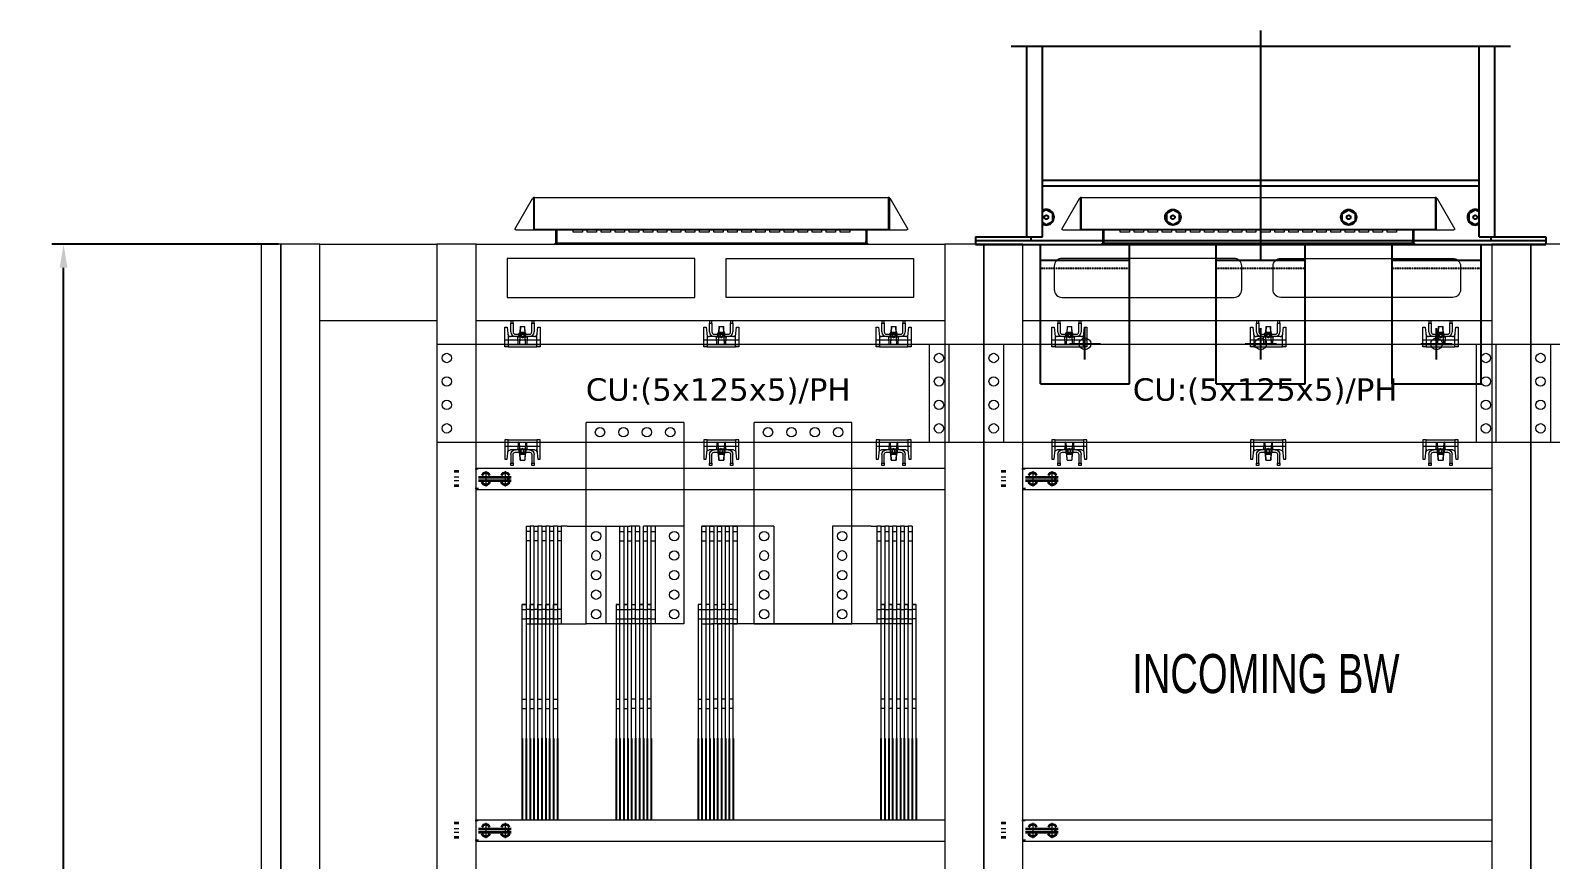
# Model space of a CAD drawing. Header units: millimetres. Extents: x -116965 to 323937, y 291661 to 566926.
# Drawn here: x -48158 to -46213, y 347565 to 348625 of the extents above; entities that cross this region are included whole.
import ezdxf

# ---------------------------------------------------------------- set-up
doc = ezdxf.new("R2010")
doc.units = ezdxf.units.MM
doc.header["$PDMODE"] = 35
doc.linetypes.add('CHAIN', pattern=[0.3543, 0.2362, -0.0295, 0.0591, -0.0295])
doc.linetypes.add('HIDDEN', pattern=[0.375, 0.25, -0.125])
doc.layers.get('0').update_dxf_attribs({"lineweight": 18})
for name, color, linetype in [('BUSDUCT', 6, 'Continuous'), ('C00-00-00', 7, 'Continuous'), ('DETAIL', 7, 'Continuous'), ('DIM', 3, 'Continuous')]:
    doc.layers.add(name, color=color, linetype=linetype)
for name, color, linetype, lineweight in [('Centerline(Schneider)', 7, 'Continuous', 18), ('check bv', 5, 'Continuous', 9), ('hw_Auxiliary', 2, 'Continuous', 13), ('Visible (ISO)', 7, 'Continuous', 50), ('Visible Edges(Schneider)', 7, 'Continuous', 35)]:
    doc.layers.add(name, color=color, linetype=linetype, lineweight=lineweight)
doc.styles.add('hwTech', font='Cambria.ttf')
doc.styles.get("Standard").update_dxf_attribs({"font": 'arial.ttf'})
doc.dimstyles.new('hwTech-1.0', dxfattribs={"dimscale": 12, "dimtxt": 2.5, "dimasz": 2.5, "dimexe": 1.25, "dimexo": 0.625, "dimtad": 1, "dimtxsty": 'hwTech', "dimcen": 2.5, "dimclrd": 3, "dimclre": 3, "dimclrt": 3, "dimadec": 0, "dimazin": 0, "dimtfac": 1, "dimtmove": 0, "dimatfit": 3, "dimfxl": 1, "dimarcsym": 0})

# ---------------------------------------------------------------- blocks, each defined once
blk = doc.blocks.new('*U1436')
for points in [[(0, 2200), (0, 0), (50, 0), (50, 2200)], [(50, 2102), (50, 2200), (200, 2200), (200, 2102)], [(200, 2200), (200, 0), (250, 0), (250, 2200)], [(250, 2102), (250, 2200), (850, 2200), (850, 2102)], [(850, 2200), (850, 0), (900, 0), (900, 2200)], [(50, 98), (50, 0), (200, 0), (200, 98)], [(250, 98), (250, 0), (850, 0), (850, 98)]]:
    blk.add_lwpolyline(points, close=True)
at = {"layer": 'hw_Auxiliary'}
for points in [[(290, 2132), (530, 2132), (530, 2182), (290, 2182)], [(810, 2132), (570, 2132), (570, 2182), (810, 2182)], [(290, 68), (530, 68), (530, 18), (290, 18)], [(810, 68), (570, 68), (570, 18), (810, 18)]]:
    blk.add_lwpolyline(points, close=True, dxfattribs=at)
blk = doc.blocks.new('*U149')
for points in [[(0, 2200), (0, 0), (50, 0), (50, 2200)], [(50, 2102), (50, 2200), (650, 2200), (650, 2102)], [(650, 2200), (650, 0), (700, 0), (700, 2200)], [(50, 98), (50, 0), (650, 0), (650, 98)]]:
    blk.add_lwpolyline(points, close=True)
at = {"layer": 'hw_Auxiliary'}
for points in [[(100, 2132), (320, 2132, 0.414214), (330, 2142), (330, 2172, 0.414214), (320, 2182), (100, 2182, 0.414214), (90, 2172), (90, 2142, 0.414214)], [(600, 2132), (380, 2132, -0.414214), (370, 2142), (370, 2172, -0.414214), (380, 2182), (600, 2182, -0.414214), (610, 2172), (610, 2142, -0.414214)], [(100, 68), (320, 68, -0.414214), (330, 58), (330, 28, -0.414214), (320, 18), (100, 18, -0.414214), (90, 28), (90, 58, -0.414214)], [(600, 68), (380, 68, 0.414214), (370, 58), (370, 28, 0.414214), (380, 18), (600, 18, 0.414214), (610, 28), (610, 58, 0.414214)]]:
    blk.add_lwpolyline(points, format="xyb", close=True, dxfattribs=at)
blk = doc.blocks.new('ban le blokset')
for p, q in [((11, 2), (5, 2)), ((5, -2), (11, -2))]:
    blk.add_line(p, q)
at = {"layer": 'Centerline(Schneider)', "linetype": 'CHAIN', "ltscale": 7.55611}
for p, q in [((35.8, 12.5), (31.7, 12.5)), ((36, -12.5), (31.8, -12.5))]:
    blk.add_line(p, q, dxfattribs=at)
at = {"layer": 'Centerline(Schneider)', "linetype": 'CHAIN', "ltscale": 21.168501}
for p, q in [((45.5, 9.8), (45.5, -9.8)), ((70.5, -9.8), (70.5, 9.8))]:
    blk.add_line(p, q, dxfattribs=at)
at = {"layer": 'Visible Edges(Schneider)'}
for p, q in [((11, 9.2), (5, 9.2)), ((36, 2), (78, 2)), ((74.5, -2), (74.5, 2)), ((11, -9.2), (5, -9.2)), ((36, -2), (78, -2))]:
    blk.add_line(p, q, dxfattribs=at)
for centre, start, end in [((45.5, 2), 21.122, 158.878), ((70.5, 2), 21.122, 158.878), ((45.5, -2), 201.122, 338.878), ((70.5, -2), 201.122, 338.878)]:
    blk.add_arc(centre, 5.63, start, end, dxfattribs=at)
blk = doc.blocks.new('bw4000-3')
for centre in [(97978.5, 361613.9), (98203.5, 361613.9), (98428.5, 361613.9)]:
    blk.add_circle(centre, 7.5)
at = {"layer": 'BUSDUCT'}
for p, q in [((97904, 361750.9), (97904, 361994.9)), ((97924, 361750.9), (97924, 361994.9)), ((98483, 361750.9), (98483, 361994.9)), ((98503, 361750.9), (98503, 361994.9)), ((97904, 361750.9), (97924, 361750.9)), ((98483, 361750.9), (98503, 361750.9))]:
    blk.add_line(p, q, dxfattribs=at)
at = {"layer": 'BUSDUCT', "color": 7}
for p, q in [((97924, 361823.4), (98483, 361823.4)), ((97924, 361815.9), (98483, 361815.9))]:
    blk.add_line(p, q, dxfattribs=at)
at = {"layer": 'DETAIL'}
for p, q in [((97838.5, 361750.9), (97838.5, 361740.9)), ((97838.5, 361750.9), (97909, 361750.9)), ((97909, 361750.9), (97909, 361745.9)), ((98498, 361750.9), (98498, 361745.9)), ((98498, 361750.9), (98568.5, 361750.9)), ((98568.5, 361750.9), (98568.5, 361740.9)), ((97838.5, 361745.9), (98568.5, 361745.9)), ((97838.5, 361740.9), (98568.5, 361740.9)), ((97921.5, 361562.9), (97921.5, 361740.9)), ((98035.5, 361562.9), (98035.5, 361740.9)), ((98146.5, 361562.9), (98146.5, 361740.9)), ((98260.5, 361562.9), (98260.5, 361740.9)), ((98371.5, 361562.9), (98371.5, 361740.9)), ((98485.5, 361562.9), (98485.5, 361740.9)), ((97921.5, 361720.9), (98035.5, 361720.9)), ((98146.5, 361720.9), (98260.5, 361720.9)), ((98371.5, 361720.9), (98485.5, 361720.9)), ((97921.5, 361562.9), (98035.5, 361562.9)), ((98146.5, 361562.9), (98260.5, 361562.9)), ((98371.5, 361562.9), (98485.5, 361562.9))]:
    blk.add_line(p, q, dxfattribs=at)
at = {"layer": 'DETAIL', "color": 7, "linetype": 'HIDDEN'}
for p, q in [((97921.5, 361710.9), (98035.5, 361710.9)), ((98146.5, 361710.9), (98260.5, 361710.9)), ((98371.5, 361710.9), (98485.5, 361710.9))]:
    blk.add_line(p, q, dxfattribs=at)
at = {"layer": 'DETAIL', "color": 7}
for points in [[(97924, 361769.1), (97929, 361766.2), (97937.4, 361771), (97937.4, 361780.7), (97929, 361785.5), (97924, 361782.7)], [(98483, 361782.7), (98478, 361785.5), (98469.7, 361780.7)], [(98469.7, 361780.7), (98469.7, 361771), (98478, 361766.2), (98483, 361769.1)]]:
    blk.add_lwpolyline(points, dxfattribs=at)
for points in [[(98082.7, 361780.7), (98082.7, 361771), (98091, 361766.2), (98099.4, 361771), (98099.4, 361780.7), (98091, 361785.5)], [(98324.4, 361780.7), (98324.4, 361771), (98316, 361766.2), (98307.7, 361771), (98307.7, 361780.7), (98316, 361785.5)]]:
    blk.add_lwpolyline(points, close=True, dxfattribs=at)
for centre, radius in [((98091, 361775.9), 10), ((98316, 361775.9), 10), ((97929, 361775.9), 2.5), ((98091, 361775.9), 2.5), ((98316, 361775.9), 2.5), ((98478, 361775.9), 2.5)]:
    blk.add_circle(centre, radius, dxfattribs=at)
for centre, start, end in [((97929, 361775.9), 240, 120), ((98478, 361775.9), 60, 300)]:
    blk.add_arc(centre, 10, start, end, dxfattribs=at)
at = {"layer": 'DIM'}
for p, q in [((98203.5, 361720.9), (98203.5, 362014.9)), ((97884, 361994.9), (98523, 361994.9)), ((97978.5, 361593.9), (97978.5, 361633.9)), ((98203.5, 361593.9), (98203.5, 361633.9)), ((98428.5, 361593.9), (98428.5, 361633.9)), ((97958.5, 361613.9), (97998.5, 361613.9)), ((98183.5, 361613.9), (98223.5, 361613.9)), ((98408.5, 361613.9), (98448.5, 361613.9))]:
    blk.add_line(p, q, dxfattribs=at)
blk = doc.blocks.new('*U1646')
at = {"color": 1}
for p, q in [((59965.9, 339394.9), (59310.9, 339394.9)), ((59965.9, 339394.9), (59310.9, 339394.9)), ((59310.9, 339394.9), (59310.9, 339269.9)), ((59965.9, 339394.9), (59965.9, 339269.9)), ((59310.9, 339269.9), (59965.9, 339269.9))]:
    blk.add_line(p, q, dxfattribs=at)
for centre in [(59323.4, 339377.4), (59953.4, 339377.4), (59323.4, 339347.4), (59953.4, 339347.4), (59323.4, 339317.4), (59953.4, 339317.4), (59323.4, 339287.4), (59953.4, 339287.4)]:
    blk.add_circle(centre, 6, dxfattribs=at)
blk = doc.blocks.new('*U1645')
at = {"color": 1}
for p, q in [((59878.4, 339394.9), (59223.4, 339394.9)), ((59878.4, 339394.9), (59223.4, 339394.9)), ((59223.4, 339394.9), (59223.4, 339269.9)), ((59878.4, 339394.9), (59878.4, 339269.9)), ((59223.4, 339269.9), (59878.4, 339269.9))]:
    blk.add_line(p, q, dxfattribs=at)
for centre in [(59235.9, 339377.4), (59865.9, 339377.4), (59235.9, 339347.4), (59865.9, 339347.4), (59235.9, 339317.4), (59865.9, 339317.4), (59235.9, 339287.4), (59865.9, 339287.4)]:
    blk.add_circle(centre, 6, dxfattribs=at)
blk = doc.blocks.new('*U1647')
at = {"color": 1}
for p, q in [((59910.9, 339394.9), (59815.9, 339394.9)), ((59910.9, 339394.9), (59815.9, 339394.9)), ((59815.9, 339394.9), (59815.9, 339269.9)), ((59910.9, 339394.9), (59910.9, 339269.9)), ((59815.9, 339269.9), (59910.9, 339269.9))]:
    blk.add_line(p, q, dxfattribs=at)
for centre in [(59828.4, 339377.4), (59898.4, 339377.4), (59828.4, 339347.4), (59898.4, 339347.4), (59828.4, 339317.4), (59898.4, 339317.4), (59828.4, 339287.4), (59898.4, 339287.4)]:
    blk.add_circle(centre, 6, dxfattribs=at)
blk = doc.blocks.new('*U1648')
at = {"color": 1}
for p, q in [((60078.4, 339394.9), (59223.4, 339394.9)), ((60078.4, 339394.9), (59223.4, 339394.9)), ((59223.4, 339394.9), (59223.4, 339269.9)), ((60078.4, 339394.9), (60078.4, 339269.9)), ((59223.4, 339269.9), (60078.4, 339269.9))]:
    blk.add_line(p, q, dxfattribs=at)
for centre in [(59235.9, 339377.4), (60065.9, 339377.4), (59235.9, 339347.4), (60065.9, 339347.4), (59235.9, 339317.4), (60065.9, 339317.4), (59235.9, 339287.4), (60065.9, 339287.4)]:
    blk.add_circle(centre, 6, dxfattribs=at)
blk = doc.blocks.new('TD-4000-4P-FRONT-INCOME')
at = {"color": 1}
for p, q in [((0, -174.8), (0, 0)), ((125, 0), (0, 0)), ((125, 0), (125, -174.8)), ((0, -132.8), (55.5, -132.8)), ((25, -132.8), (25, -257.8)), ((43, -257.8), (43, -132.8)), ((48, -132.8), (48, -257.8)), ((53, -257.8), (53, -132.8)), ((68, -132.8), (55.5, -132.8)), ((58, -132.8), (58, -257.8)), ((63, -257.8), (63, -132.8)), ((68, -132.8), (68, -257.8)), ((73, -257.8), (73, -132.8)), ((85.5, -132.8), (73, -132.8)), ((78, -132.8), (78, -257.8)), ((83, -257.8), (83, -132.8)), ((125, -132.8), (85.5, -132.8)), ((88, -132.8), (88, -257.8)), ((43, -139.3), (48, -139.3)), ((43, -151.3), (48, -151.3)), ((53, -139.3), (58, -139.3)), ((53, -151.3), (58, -151.3)), ((63, -139.3), (68, -139.3)), ((63, -151.3), (68, -151.3)), ((73, -139.3), (78, -139.3)), ((73, -151.3), (78, -151.3)), ((83, -139.3), (88, -139.3)), ((83, -151.3), (88, -151.3)), ((0, -181.8), (0, -174.8)), ((125, -174.8), (125, -181.8)), ((0, -257.8), (0, -181.8)), ((125, -181.8), (125, -257.8)), ((38, -232.8), (43, -232.8)), ((43, -232.8), (38, -232.8)), ((38, -232.8), (38, -404)), ((48, -232.8), (53, -232.8)), ((53, -232.8), (48, -232.8)), ((58, -232.8), (63, -232.8)), ((58, -232.8), (63, -232.8)), ((68, -232.8), (73, -232.8)), ((73, -232.8), (68, -232.8)), ((78, -232.8), (83, -232.8)), ((83, -232.8), (78, -232.8)), ((38, -239.3), (43, -239.3)), ((38, -251.3), (43, -251.3)), ((43, -239.3), (48, -239.3)), ((43, -251.3), (48, -251.3)), ((48, -239.3), (53, -239.3)), ((48, -251.3), (53, -251.3)), ((53, -239.3), (58, -239.3)), ((53, -251.3), (58, -251.3)), ((63, -239.3), (58, -239.3)), ((63, -251.3), (58, -251.3)), ((63, -239.3), (68, -239.3)), ((63, -251.3), (68, -251.3)), ((73, -239.3), (68, -239.3)), ((73, -251.3), (68, -251.3)), ((73, -239.3), (78, -239.3)), ((73, -251.3), (78, -251.3)), ((83, -239.3), (78, -239.3)), ((83, -251.3), (78, -251.3)), ((83, -239.3), (88, -239.3)), ((83, -251.3), (88, -251.3)), ((125, -257.8), (0, -257.8)), ((43, -404), (43, -257.8)), ((48, -257.8), (48, -404)), ((53, -404), (53, -257.8)), ((58, -404), (58, -257.8)), ((63, -257.8), (63, -404)), ((68, -257.8), (68, -404)), ((73, -404), (73, -257.8)), ((78, -257.8), (78, -404)), ((83, -404), (83, -257.8)), ((38, -353.8), (43, -353.8)), ((38, -365.8), (43, -365.8)), ((48, -353.8), (53, -353.8)), ((48, -365.8), (53, -365.8)), ((63, -353.8), (58, -353.8)), ((63, -365.8), (58, -365.8)), ((73, -353.8), (68, -353.8)), ((73, -365.8), (68, -365.8)), ((83, -353.8), (78, -353.8)), ((83, -365.8), (78, -365.8))]:
    blk.add_line(p, q, dxfattribs=at)
at = {"color": 2}
for p, q in [((215, -174.8), (215, 0)), ((340, 0), (215, 0)), ((340, -174.8), (340, 0)), ((148, -132.8), (153, -132.8)), ((148, -174.8), (148, -132.8)), ((160.5, -132.8), (148, -132.8)), ((153, -132.8), (153, -257.8)), ((158, -132.8), (163, -132.8)), ((158, -257.8), (158, -132.8)), ((240, -132.8), (160.5, -132.8)), ((163, -132.8), (163, -257.8)), ((168, -132.8), (173, -132.8)), ((168, -257.8), (168, -132.8)), ((173, -132.8), (173, -257.8)), ((178, -132.8), (183, -132.8)), ((178, -257.8), (178, -132.8)), ((183, -132.8), (183, -257.8)), ((188, -132.8), (193, -132.8)), ((188, -257.8), (188, -132.8)), ((193, -132.8), (193, -257.8)), ((240, -132.8), (240, -257.8)), ((148, -139.3), (153, -139.3)), ((148, -151.3), (153, -151.3)), ((158, -139.3), (163, -139.3)), ((158, -151.3), (163, -151.3)), ((168, -139.3), (173, -139.3)), ((168, -151.3), (173, -151.3)), ((178, -139.3), (183, -139.3)), ((178, -151.3), (183, -151.3)), ((188, -139.3), (193, -139.3)), ((188, -151.3), (193, -151.3)), ((148, -181.8), (148, -174.8)), ((215, -181.8), (215, -174.8)), ((148, -257.8), (148, -181.8)), ((215, -257.8), (215, -181.8)), ((148, -232.8), (143, -232.8)), ((143, -232.8), (143, -404)), ((158, -232.8), (153, -232.8)), ((163, -232.8), (168, -232.8)), ((163, -232.8), (168, -232.8)), ((178, -232.8), (173, -232.8)), ((188, -232.8), (183, -232.8)), ((143, -239.3), (148, -239.3)), ((143, -251.3), (148, -251.3)), ((148, -239.3), (153, -239.3)), ((148, -251.3), (153, -251.3)), ((153, -239.3), (158, -239.3)), ((153, -251.3), (158, -251.3)), ((158, -239.3), (163, -239.3)), ((158, -251.3), (163, -251.3)), ((168, -239.3), (163, -239.3)), ((168, -251.3), (163, -251.3)), ((168, -239.3), (173, -239.3)), ((168, -251.3), (173, -251.3)), ((178, -239.3), (173, -239.3)), ((178, -251.3), (173, -251.3)), ((178, -239.3), (183, -239.3)), ((178, -251.3), (183, -251.3)), ((188, -239.3), (183, -239.3)), ((188, -251.3), (183, -251.3)), ((188, -239.3), (193, -239.3)), ((188, -251.3), (193, -251.3)), ((148, -404), (148, -257.8)), ((148, -257.8), (153, -257.8)), ((148, -257.8), (160.5, -257.8)), ((153, -257.8), (153, -404)), ((158, -404), (158, -257.8)), ((158, -257.8), (163, -257.8)), ((240, -257.8), (160.5, -257.8)), ((163, -404), (163, -257.8)), ((168, -257.8), (168, -404)), ((168, -257.8), (173, -257.8)), ((173, -257.8), (173, -404)), ((178, -404), (178, -257.8)), ((178, -257.8), (183, -257.8)), ((183, -257.8), (183, -404)), ((188, -404), (188, -257.8)), ((188, -257.8), (193, -257.8)), ((215, -257.8), (340, -257.8)), ((340, -257.8), (215, -257.8)), ((143, -353.8), (148, -353.8)), ((143, -365.8), (148, -365.8)), ((153, -353.8), (158, -353.8)), ((153, -365.8), (158, -365.8)), ((168, -353.8), (163, -353.8)), ((168, -365.8), (163, -365.8)), ((178, -353.8), (173, -353.8)), ((178, -365.8), (173, -365.8)), ((188, -353.8), (183, -353.8)), ((188, -365.8), (183, -365.8))]:
    blk.add_line(p, q, dxfattribs=at)
at = {"color": 7, "true_color": 0xffffff}
for p, q in [((-77, -132.8), (-77, -174.8)), ((-77, -132.8), (-72, -132.8)), ((-72, -132.8), (-72, -174.8)), ((-67, -132.8), (-72, -132.8)), ((-67, -132.8), (-67, -174.8)), ((-67, -132.8), (-62, -132.8)), ((-62, -132.8), (-62, -174.8)), ((-57, -132.8), (-62, -132.8)), ((-57, -132.8), (-57, -174.8)), ((-57, -132.8), (-52, -132.8)), ((-52, -132.8), (-52, -174.8)), ((-47, -132.8), (-52, -132.8)), ((-47, -132.8), (-47, -174.8)), ((-47, -132.8), (-42, -132.8)), ((-42, -132.8), (-42, -174.8)), ((-37, -132.8), (-42, -132.8)), ((-37, -132.8), (-37, -174.8)), ((-37, -132.8), (-32, -132.8)), ((-32, -132.8), (-32, -174.8)), ((-24.5, -132.8), (-32, -132.8)), ((-24.5, -132.8), (0, -132.8)), ((-72, -139.3), (-77, -139.3)), ((-72, -151.3), (-77, -151.3)), ((-62, -139.3), (-67, -139.3)), ((-62, -151.3), (-67, -151.3)), ((-52, -139.3), (-57, -139.3)), ((-52, -151.3), (-57, -151.3)), ((-42, -139.3), (-47, -139.3)), ((-42, -151.3), (-47, -151.3)), ((-32, -139.3), (-37, -139.3)), ((-32, -151.3), (-37, -151.3)), ((-77, -174.8), (-77, -181.8)), ((-72, -174.8), (-72, -181.8)), ((-67, -174.8), (-67, -181.8)), ((-62, -174.8), (-62, -181.8)), ((-57, -174.8), (-57, -181.8)), ((-52, -174.8), (-52, -181.8)), ((-47, -174.8), (-47, -181.8)), ((-42, -174.8), (-42, -181.8)), ((-37, -174.8), (-37, -181.8)), ((-32, -174.8), (-32, -181.8)), ((-77, -181.8), (-77, -257.8)), ((-72, -181.8), (-72, -257.8)), ((-67, -181.8), (-67, -257.8)), ((-62, -181.8), (-62, -257.8)), ((-57, -181.8), (-57, -257.8)), ((-52, -181.8), (-52, -257.8)), ((-47, -181.8), (-47, -257.8)), ((-42, -181.8), (-42, -257.8)), ((-37, -181.8), (-37, -257.8)), ((-32, -181.8), (-32, -257.8)), ((-82, -232.8), (-77, -232.8)), ((-82, -404.2), (-82, -232.8)), ((-77, -232.8), (-82, -232.8)), ((-77, -232.8), (-77, -404.2)), ((-72, -232.8), (-67, -232.8)), ((-72, -404), (-72, -232.8)), ((-67, -232.8), (-72, -232.8)), ((-67, -232.8), (-67, -404)), ((-62, -232.8), (-57, -232.8)), ((-62, -404), (-62, -232.8)), ((-62, -232.8), (-57, -232.8)), ((-57, -232.8), (-57, -404)), ((-52, -232.8), (-47, -232.8)), ((-52, -404), (-52, -232.8)), ((-47, -232.8), (-52, -232.8)), ((-47, -232.8), (-47, -404)), ((-42, -232.8), (-37, -232.8)), ((-42, -404), (-42, -232.8)), ((-37, -232.8), (-42, -232.8)), ((-37, -232.8), (-37, -404)), ((-82, -239.3), (-77, -239.3)), ((-82, -251.3), (-77, -251.3)), ((-72, -239.3), (-77, -239.3)), ((-72, -251.3), (-77, -251.3)), ((-72, -239.3), (-67, -239.3)), ((-72, -251.3), (-67, -251.3)), ((-62, -239.3), (-67, -239.3)), ((-62, -251.3), (-67, -251.3)), ((-62, -239.3), (-57, -239.3)), ((-62, -251.3), (-57, -251.3)), ((-52, -239.3), (-57, -239.3)), ((-52, -251.3), (-57, -251.3)), ((-52, -239.3), (-47, -239.3)), ((-52, -251.3), (-47, -251.3)), ((-42, -239.3), (-47, -239.3)), ((-42, -251.3), (-47, -251.3)), ((-42, -239.3), (-37, -239.3)), ((-42, -251.3), (-37, -251.3)), ((-32, -239.3), (-37, -239.3)), ((-32, -251.3), (-37, -251.3)), ((-77, -257.8), (-72, -257.8)), ((-72, -257.8), (-67, -257.8)), ((-67, -257.8), (-62, -257.8)), ((-62, -257.8), (-57, -257.8)), ((-57, -257.8), (-52, -257.8)), ((-52, -257.8), (-47, -257.8)), ((-47, -257.8), (-42, -257.8)), ((-42, -257.8), (-37, -257.8)), ((-37, -257.8), (-32, -257.8)), ((-32, -257.8), (-24.5, -257.8)), ((-24.5, -257.8), (0, -257.8)), ((-82, -353.8), (-77, -353.8)), ((-82, -365.8), (-77, -365.8)), ((-72, -353.8), (-67, -353.8)), ((-72, -365.8), (-67, -365.8)), ((-62, -353.8), (-57, -353.8)), ((-62, -365.8), (-57, -365.8)), ((-52, -353.8), (-47, -353.8)), ((-52, -365.8), (-47, -365.8)), ((-42, -353.8), (-37, -353.8)), ((-42, -365.8), (-37, -365.8))]:
    blk.add_line(p, q, dxfattribs=at)
at = {"color": 3}
for p, q in [((315, -132.8), (315, -257.8)), ((364.5, -132.8), (315, -132.8)), ((364.5, -132.8), (372, -132.8)), ((372, -132.8), (372, -174.8)), ((377, -132.8), (372, -132.8)), ((377, -132.8), (377, -174.8)), ((377, -132.8), (382, -132.8)), ((382, -132.8), (382, -174.8)), ((387, -132.8), (382, -132.8)), ((387, -132.8), (387, -174.8)), ((387, -132.8), (392, -132.8)), ((392, -132.8), (392, -174.8)), ((397, -132.8), (392, -132.8)), ((397, -132.8), (397, -174.8)), ((397, -132.8), (402, -132.8)), ((407, -132.8), (402, -132.8)), ((402, -132.8), (402, -174.8)), ((407, -132.8), (407, -174.8)), ((407, -132.8), (412, -132.8)), ((412, -132.8), (412, -174.8)), ((417, -132.8), (412, -132.8)), ((417, -132.8), (417, -174.8)), ((372, -139.3), (377, -139.3)), ((372, -151.3), (377, -151.3)), ((382, -139.3), (387, -139.3)), ((382, -151.3), (387, -151.3)), ((392, -139.3), (397, -139.3)), ((392, -151.3), (397, -151.3)), ((402, -139.3), (407, -139.3)), ((402, -151.3), (407, -151.3)), ((412, -139.3), (417, -139.3)), ((412, -151.3), (417, -151.3)), ((340, -257.8), (340, -173.3)), ((372, -174.8), (372, -181.8)), ((377, -174.8), (377, -181.8)), ((382, -174.8), (382, -181.8)), ((387, -174.8), (387, -181.8)), ((392, -174.8), (392, -181.8)), ((397, -174.8), (397, -181.8)), ((402, -174.8), (402, -181.8)), ((407, -174.8), (407, -181.8)), ((412, -174.8), (412, -181.8)), ((417, -174.8), (417, -181.8)), ((372, -181.8), (372, -257.8)), ((377, -181.8), (377, -257.8)), ((382, -181.8), (382, -257.8)), ((387, -181.8), (387, -257.8)), ((392, -181.8), (392, -257.8)), ((397, -181.8), (397, -257.8)), ((402, -181.8), (402, -257.8)), ((407, -181.8), (407, -257.8)), ((412, -181.8), (412, -257.8)), ((417, -181.8), (417, -257.8)), ((326, -214.8), (324.5, -214.8)), ((382, -232.8), (377, -232.8)), ((377, -232.8), (377, -404)), ((377, -232.8), (382, -232.8)), ((382, -404), (382, -232.8)), ((392, -232.8), (387, -232.8)), ((387, -232.8), (387, -404)), ((387, -232.8), (392, -232.8)), ((392, -404), (392, -232.8)), ((402, -232.8), (397, -232.8)), ((402, -232.8), (397, -232.8)), ((397, -232.8), (397, -404)), ((402, -404), (402, -232.8)), ((412, -232.8), (407, -232.8)), ((407, -232.8), (407, -404)), ((407, -232.8), (412, -232.8)), ((412, -404), (412, -232.8)), ((422, -232.8), (417, -232.8)), ((417, -232.8), (417, -404.2)), ((417, -232.8), (422, -232.8)), ((422, -404.2), (422, -232.8)), ((372, -239.3), (377, -239.3)), ((372, -251.3), (377, -251.3)), ((382, -239.3), (377, -239.3)), ((382, -251.3), (377, -251.3)), ((382, -239.3), (387, -239.3)), ((382, -251.3), (387, -251.3)), ((392, -239.3), (387, -239.3)), ((392, -251.3), (387, -251.3)), ((392, -239.3), (397, -239.3)), ((392, -251.3), (397, -251.3)), ((402, -239.3), (397, -239.3)), ((402, -251.3), (397, -251.3)), ((402, -239.3), (407, -239.3)), ((402, -251.3), (407, -251.3)), ((412, -239.3), (407, -239.3)), ((412, -251.3), (407, -251.3)), ((412, -239.3), (417, -239.3)), ((412, -251.3), (417, -251.3)), ((422, -239.3), (417, -239.3)), ((422, -251.3), (417, -251.3)), ((364.5, -257.8), (340, -257.8)), ((372, -257.8), (364.5, -257.8)), ((377, -257.8), (372, -257.8)), ((382, -257.8), (377, -257.8)), ((387, -257.8), (382, -257.8)), ((392, -257.8), (387, -257.8)), ((397, -257.8), (392, -257.8)), ((402, -257.8), (397, -257.8)), ((407, -257.8), (402, -257.8)), ((412, -257.8), (407, -257.8)), ((417, -257.8), (412, -257.8)), ((382, -353.8), (377, -353.8)), ((382, -365.8), (377, -365.8)), ((392, -353.8), (387, -353.8)), ((392, -365.8), (387, -365.8)), ((402, -353.8), (397, -353.8)), ((402, -365.8), (397, -365.8)), ((412, -353.8), (407, -353.8)), ((412, -365.8), (407, -365.8)), ((422, -353.8), (417, -353.8)), ((422, -365.8), (417, -365.8))]:
    blk.add_line(p, q, dxfattribs=at)
at = {"color": 1}
for centre in [(17.5, -12.5), (47.5, -12.5), (77.5, -12.5), (107.5, -12.5), (12.5, -145.3), (112.5, -145.3), (112.5, -170.3), (12.5, -195.3), (112.5, -195.3), (12.5, -220.3), (112.5, -220.3), (12.5, -245.3), (112.5, -245.3)]:
    blk.add_circle(centre, 6, dxfattribs=at)
at = {"color": 2}
for centre in [(232.5, -12.5), (262.5, -12.5), (292.5, -12.5), (322.5, -12.5), (227.5, -145.3), (227.5, -145.3), (227.5, -145.3), (227.5, -195.3), (227.5, -195.3), (227.5, -195.3), (227.5, -220.3), (227.5, -220.3), (227.5, -220.3), (227.5, -245.3), (227.5, -245.3), (227.5, -245.3)]:
    blk.add_circle(centre, 6, dxfattribs=at)
at = {"color": 3}
for centre in [(327.5, -145.3), (327.5, -145.3), (327.5, -195.3), (327.5, -195.3), (327.5, -220.3), (327.5, -220.3), (327.5, -245.3), (327.5, -245.3)]:
    blk.add_circle(centre, 6, dxfattribs=at)
at = {"color": 1}
for start, end in [(90, 228.5904), (228.5904, 311.4096), (311.4096, 90)]:
    blk.add_arc((12.5, -170.3), 6, start, end, dxfattribs=at)
at = {"color": 2}
for start, end in [(311.4095, 228.5905), (90, 228.5904), (90, 228.5904), (228.5905, 270), (228.5904, 311.4096), (228.5904, 311.4096), (311.4096, 90), (311.4096, 90), (270, 311.4095)]:
    blk.add_arc((227.5, -170.3), 6, start, end, dxfattribs=at)
at = {"color": 3}
for start, end in [(311.4095, 228.5905), (90, 228.5904), (228.5905, 270), (228.5904, 311.4096), (311.4096, 90), (270, 311.4095)]:
    blk.add_arc((327.5, -170.3), 6, start, end, dxfattribs=at)
blk = doc.blocks.new('555')
at = {"lineweight": 5}
for p, q in [((-22.5, 25), (-19.5, 25)), ((-22.5, 0), (-22.5, 25)), ((-19.5, 25), (-18.2, 13)), ((-12, 33), (-15, 33)), ((-15, 33), (-15, 30)), ((-15, 30), (-12, 30)), ((-15, 19), (-15, 30)), ((-12, 30), (-12, 33)), ((-12, 30), (-12, 19)), ((-2.7, 26), (-4, 3.7)), ((-3, 26), (-3.4, 17.7)), ((-3, 26), (3, 26)), ((3, 26), (3.2, 26)), ((3.4, 17.7), (3, 26)), ((4, 3.7), (3.2, 26)), ((15, 33), (12, 33)), ((12, 33), (12, 30)), ((12, 30), (15, 30)), ((12, 19), (12, 30)), ((15, 30), (15, 33)), ((15, 30), (15, 19)), ((18.2, 13), (19.5, 25)), ((19.5, 25), (22.5, 25)), ((22.5, 25), (22.5, 0)), ((22.5, 8.5), (-22.5, 8.5)), ((-22.5, 3), (-4.9, 3)), ((-18.2, 0), (-22.5, 0)), ((-18.2, 13), (-18.2, 13)), ((-18.2, 13), (-18.2, 0)), ((-17.7, 13), (-18.2, 13)), ((-18.2, 0), (-17.7, 0)), ((-17.7, 0), (17.7, 0)), ((-9, 13), (-15.5, 13)), ((-9, 16), (9, 16)), ((9, 13), (-9, 13)), ((-6, 13), (-6, 12.2)), ((0, 12.2), (-6, 12.2)), ((-5.6, 3.7), (-5.9, 11.1)), ((-4.7, 3), (-4.9, 3)), ((-4.7, 3), (4.7, 3)), ((-4.5, 13), (-4.5, 16)), ((-2.9, 18.7), (-4.4, 17.2)), ((-4.4, 13), (-4.4, 17.2)), ((0, 17.2), (-4.4, 17.2)), ((-4.1, 13), (-4.1, 16)), ((-3.4, 16.2), (-4, 3.7)), ((-3.4, 17.7), (-3.4, 16.2)), ((3.4, 17.7), (-3.4, 17.7)), ((3.4, 16.2), (-3.4, 16.2)), ((-2.9, 18.7), (0, 18.7)), ((-1.6, 18.7), (-1.6, 13)), ((0, 11.3), (-1.6, 12.2)), ((0, 18.7), (2.9, 18.7)), ((4.4, 17.2), (0, 17.2)), ((0, 11.3), (1.6, 12.2)), ((6, 12.2), (0, 12.2)), ((1.6, 18.7), (1.6, 13)), ((2.9, 18.7), (4.4, 17.2)), ((3.5, 17.7), (3.4, 17.7)), ((3.4, 16.2), (3.4, 17.7)), ((3.4, 16.2), (3.5, 16.2)), ((4, 3.7), (3.4, 16.2)), ((4.1, 13), (4.1, 16)), ((4.4, 13), (4.4, 17.2)), ((4.5, 13), (4.5, 16)), ((4.9, 3), (4.7, 3)), ((4.9, 3), (22.5, 3)), ((5.9, 11.1), (5.6, 3.7)), ((6, 13), (6, 12.2)), ((15.5, 13), (9, 13)), ((18.2, 13), (17.7, 13)), ((17.7, 0), (18.2, 0)), ((18.2, 0), (18.2, 13)), ((18.2, 13), (18.2, 13)), ((22.5, 0), (18.2, 0))]:
    blk.add_line(p, q, dxfattribs=at)
for centre, radius, start, end in [((-15.5, 16), 3, 186, 270), ((-9, 19), 6, 180, 270), ((-9, 19), 3, 180, 270), ((-7.9, 11), 2, 2, 90), ((-4.9, 3.7), 0.75, 182, 270), ((-4.7, 3.7), 0.75, 270, 356.7829), ((-4.7, 3.7), 0.75, 270, 357.5104), ((4.7, 3.7), 0.75, 182.0138, 270), ((4.7, 3.7), 0.75, 182.4896, 270), ((4.9, 3.7), 0.75, 270, 358), ((7.9, 11), 2, 90, 178), ((9, 19), 3, 270, 0), ((9, 19), 6, 270, 0), ((15.5, 16), 3, 270, 354)]:
    blk.add_arc(centre, radius, start, end, dxfattribs=at)
blk = doc.blocks.new('*D1711')
at = {"color": 3, "lineweight": -2, "transparency": 16777216}
for p, q in [((-47840.9, 348351.8), (-48130.9, 348351.8)), ((-48115.9, 346181.8), (-48115.9, 348321.8)), ((-47840.9, 346151.8), (-48130.9, 346151.8))]:
    blk.add_line(p, q, dxfattribs=at)
at = {"color": 3, "lineweight": -3, "transparency": 16777216}
for points in [[(-48120.9, 348321.8), (-48110.9, 348321.8), (-48115.9, 348351.8)], [(-48120.9, 346181.8), (-48110.9, 346181.8), (-48115.9, 346151.8)]]:
    blk.add_solid(points, dxfattribs=at)
at = {"layer": 'Defpoints', "color": 0, "lineweight": -3, "transparency": 16777216}
for p in [(-48115.9, 348351.8), (-47833.4, 348351.8), (-47833.4, 346151.8)]:
    blk.add_point(p, dxfattribs=at)
at = {"color": 3, "transparency": 16777216, "insert": (-48138.6, 347251.8), "char_height": 30, "attachment_point": 5, "rotation": 90, "style": 'hwTech'}
blk.add_mtext('2200', dxfattribs=at)
blk = doc.blocks.new('SV-F')
at = {"lineweight": 13}
blk.add_line((201, 0), (-201, 0), dxfattribs=at)
at = {"layer": 'Visible (ISO)', "lineweight": 13}
for p, q in [((-251.5, 19.3), (-228.9, 58.5)), ((-228.8, 58.5), (-228.9, 58.5)), ((-228.8, 58.5), (-228.7, 58.4)), ((-227.8, 58.9), (-228.2, 58.1)), ((-227.8, 58.9), (-227.8, 18.5)), ((-226.8, 58.3), (-227.8, 58.9)), ((-226.7, 58.5), (-226.7, 19.3)), ((-226.3, 58.5), (-226.7, 58.5)), ((-226.3, 58.5), (-226.3, 60)), ((-226.3, 60), (226.3, 60)), ((226.3, 60), (226.3, 58.5)), ((226.7, 58.5), (226.3, 58.5)), ((226.7, 58.5), (226.7, 19.3)), ((226.8, 58.3), (227.8, 58.9)), ((228.2, 58.1), (227.8, 58.9)), ((227.8, 58.9), (227.8, 18.5)), ((228.7, 58.4), (228.8, 58.5)), ((228.9, 58.5), (228.8, 58.5)), ((228.9, 58.5), (251.5, 19.3)), ((-226.8, 18.5), (-226.8, 58.3)), ((226.8, 18.5), (226.8, 58.3)), ((-250.9, 18.9), (-251.5, 19.3)), ((-250.9, 18.9), (-250.2, 18.5)), ((-250.2, 18.5), (-227.8, 18.5)), ((-227.8, 18.5), (-226.8, 18.5)), ((-226.7, 19.3), (-226.7, 18.5)), ((-226.7, 19.3), (226.7, 19.3)), ((-226.7, 18.5), (226.7, 18.5)), ((-199.5, 18.5), (-199.5, 1.5)), ((-198, 1.5), (-198, 18.5)), ((-197.5, 4), (-197.5, 18.5)), ((-197.5, 2), (-197.5, 4)), ((-197.5, 2), (197.5, 2)), ((-197.5, 2), (-197.5, 0)), ((-177, 15.5), (-177, 18.5)), ((-165, 15.5), (-177, 15.5)), ((-165, 18.5), (-165, 15.5)), ((-159, 15.5), (-159, 18.5)), ((-147, 15.5), (-159, 15.5)), ((-147, 18.5), (-147, 15.5)), ((-141, 15.5), (-141, 18.5)), ((-129, 15.5), (-141, 15.5)), ((-129, 18.5), (-129, 15.5)), ((-123, 15.5), (-123, 18.5)), ((-111, 15.5), (-123, 15.5)), ((-111, 18.5), (-111, 15.5)), ((-105, 15.5), (-105, 18.5)), ((-93, 15.5), (-105, 15.5)), ((-93, 18.5), (-93, 15.5)), ((-87, 15.5), (-87, 18.5)), ((-75, 15.5), (-87, 15.5)), ((-75, 18.5), (-75, 15.5)), ((-69, 15.5), (-69, 18.5)), ((-57, 15.5), (-69, 15.5)), ((-57, 18.5), (-57, 15.5)), ((-51, 15.5), (-51, 18.5)), ((-39, 15.5), (-51, 15.5)), ((-39, 18.5), (-39, 15.5)), ((-33, 15.5), (-33, 18.5)), ((-21, 15.5), (-33, 15.5)), ((-21, 18.5), (-21, 15.5)), ((-15, 15.5), (-15, 18.5)), ((-3, 15.5), (-15, 15.5)), ((-3, 18.5), (-3, 15.5)), ((3, 15.5), (3, 18.5)), ((15, 15.5), (3, 15.5)), ((15, 18.5), (15, 15.5)), ((21, 15.5), (21, 18.5)), ((33, 15.5), (21, 15.5)), ((33, 18.5), (33, 15.5)), ((39, 15.5), (39, 18.5)), ((51, 15.5), (39, 15.5)), ((51, 18.5), (51, 15.5)), ((57, 15.5), (57, 18.5)), ((69, 15.5), (57, 15.5)), ((69, 18.5), (69, 15.5)), ((75, 15.5), (75, 18.5)), ((87, 15.5), (75, 15.5)), ((87, 18.5), (87, 15.5)), ((93, 15.5), (93, 18.5)), ((105, 15.5), (93, 15.5)), ((105, 18.5), (105, 15.5)), ((111, 15.5), (111, 18.5)), ((123, 15.5), (111, 15.5)), ((123, 18.5), (123, 15.5)), ((129, 15.5), (129, 18.5)), ((141, 15.5), (129, 15.5)), ((141, 18.5), (141, 15.5)), ((147, 15.5), (147, 18.5)), ((159, 15.5), (147, 15.5)), ((159, 18.5), (159, 15.5)), ((165, 15.5), (165, 18.5)), ((177, 15.5), (165, 15.5)), ((177, 18.5), (177, 15.5)), ((197.5, 18.5), (197.5, 4)), ((197.5, 2), (197.5, 4)), ((197.5, 2), (197.5, 0)), ((198, 1.5), (198, 18.5)), ((199.5, 1.5), (199.5, 18.5)), ((226.7, 19.3), (226.7, 18.5)), ((226.8, 18.5), (227.8, 18.5)), ((227.8, 18.5), (250.2, 18.5)), ((250.9, 18.9), (250.2, 18.5)), ((251.5, 19.3), (250.9, 18.9))]:
    blk.add_line(p, q, dxfattribs=at)
for centre, radius, start, end in [((-226.3, 57), 3, 136.3257, 150), ((-226.3, 57), 3, 90, 136.3257), ((-226.3, 57), 1.5, 105.8402, 114.6033), ((226.3, 57), 3, 43.6743, 90), ((226.3, 57), 1.5, 65.3967, 74.1598), ((226.3, 57), 3, 30, 43.6743), ((-201, 1.5), 1.5, 270, 0), ((-201, 1.5), 3, 330, 0), ((201, 1.5), 3, 180, 210), ((201, 1.5), 1.5, 180, 270)]:
    blk.add_arc(centre, radius, start, end, dxfattribs=at)
for points in [[(-228.7, 58.4), (-228.7, 58.4), (-228.6, 58.4), (-228.6, 58.3)], [(228.7, 58.4), (228.7, 58.4), (228.6, 58.4), (228.6, 58.3)], [(-228.6, 58.3), (-228.5, 58.3), (-228.4, 58.2), (-228.2, 58.1)], [(228.6, 58.3), (228.5, 58.3), (228.4, 58.2), (228.2, 58.1)]]:
    blk.add_open_spline(points, degree=3, dxfattribs=at)

msp = doc.modelspace()

# ---------------------------------------------------------------- linework, layer by layer
for p, q in [((-47587.949803, 348065.27154), (-46987.949803, 348065.27154)), ((-46887.949803, 348065.27154), (-46287.949803, 348065.27154)), ((-47587.949803, 348038.27154), (-46987.949803, 348038.27154)), ((-46887.949803, 348038.27154), (-46287.949803, 348038.27154)), ((-47587.949803, 347615.27154), (-46987.949803, 347615.27154)), ((-46887.949803, 347615.27154), (-46287.949803, 347615.27154)), ((-47587.949803, 347588.27154), (-46987.949803, 347588.27154)), ((-46887.949803, 347588.27154), (-46287.949803, 347588.27154))]:
    msp.add_line(p, q)
at = {"lineweight": -3, "ltscale": 5}
for p, q in [((-47528.813539, 347719.566268), (-47528.813539, 347615.27154)), ((-47523.813539, 347719.566268), (-47523.813539, 347615.27154)), ((-47518.813539, 347719.566268), (-47518.813539, 347615.27154)), ((-47513.813539, 347719.566268), (-47513.813539, 347615.27154)), ((-47508.813539, 347719.566268), (-47508.813539, 347615.27154)), ((-47503.813539, 347719.752118), (-47503.813539, 347615.457391)), ((-47498.813539, 347719.752118), (-47498.813539, 347615.457391)), ((-47493.813539, 347719.566268), (-47493.813539, 347615.27154)), ((-47488.813539, 347719.566268), (-47488.813539, 347615.27154)), ((-47483.813539, 347719.566268), (-47483.813539, 347615.27154))]:
    msp.add_line(p, q, dxfattribs=at)
at = {"color": 1, "lineweight": -3, "ltscale": 5}
for p, q in [((-47408.813539, 347719.566268), (-47408.813539, 347615.27154)), ((-47403.813539, 347719.566268), (-47403.813539, 347615.27154)), ((-47398.813539, 347719.566268), (-47398.813539, 347615.27154)), ((-47393.813539, 347719.566268), (-47393.813539, 347615.27154)), ((-47388.813539, 347719.566268), (-47388.813539, 347615.27154)), ((-47383.813539, 347719.752118), (-47383.813539, 347615.457391)), ((-47378.813539, 347719.752118), (-47378.813539, 347615.457391)), ((-47373.813539, 347719.566268), (-47373.813539, 347615.27154)), ((-47368.813539, 347719.566268), (-47368.813539, 347615.27154)), ((-47363.813539, 347719.566268), (-47363.813539, 347615.27154))]:
    msp.add_line(p, q, dxfattribs=at)
at = {"color": 2, "lineweight": -3, "ltscale": 5}
for p, q in [((-47303.813539, 347719.566268), (-47303.813539, 347615.27154)), ((-47298.813539, 347719.566268), (-47298.813539, 347615.27154)), ((-47293.813539, 347719.566268), (-47293.813539, 347615.27154)), ((-47288.813539, 347719.566268), (-47288.813539, 347615.27154)), ((-47283.813539, 347719.566268), (-47283.813539, 347615.27154)), ((-47278.813539, 347719.752118), (-47278.813539, 347615.457391)), ((-47273.813539, 347719.752118), (-47273.813539, 347615.457391)), ((-47268.813539, 347719.566268), (-47268.813539, 347615.27154)), ((-47263.813539, 347719.566268), (-47263.813539, 347615.27154)), ((-47258.813539, 347719.566268), (-47258.813539, 347615.27154))]:
    msp.add_line(p, q, dxfattribs=at)
at = {"color": 3, "lineweight": -3, "ltscale": 5}
for p, q in [((-47069.813539, 347719.566268), (-47069.813539, 347615.27154)), ((-47064.813539, 347719.566268), (-47064.813539, 347615.27154)), ((-47059.813539, 347719.566268), (-47059.813539, 347615.27154)), ((-47054.813539, 347719.566268), (-47054.813539, 347615.27154)), ((-47049.813539, 347719.566268), (-47049.813539, 347615.27154)), ((-47044.813539, 347719.752118), (-47044.813539, 347615.457391)), ((-47039.813539, 347719.752118), (-47039.813539, 347615.457391)), ((-47034.813539, 347719.566268), (-47034.813539, 347615.27154)), ((-47029.813539, 347719.566268), (-47029.813539, 347615.27154)), ((-47024.813539, 347719.566268), (-47024.813539, 347615.27154))]:
    msp.add_line(p, q, dxfattribs=at)
msp.add_lwpolyline([(-47862.949803, 346151.783643), (-47837.949803, 346151.783643), (-47837.949803, 348351.783643), (-47862.949803, 348351.783643)], close=True)

# ---------------------------------------------------------------- block references
at = {"lineweight": -3}
for name, p in [('bw4000-3', (-144787.12491, -13389.437899)), ('*U1646', (-106948.859253, 8828.906344)), ('*U1647', (-106823.859253, 8828.906344)), ('*U1645', (-106161.359253, 8828.906344)), ('*U1647', (-106123.859253, 8828.906344)), ('*U1648', (-105461.359253, 8828.906344))]:
    msp.add_blockref(name, p, dxfattribs=at)
for name, p in [('SV-F', (-47286.770333, 348351.783643)), ('SV-F', (-46586.770333, 348351.783643)), ('*U1436', (-47837.949803, 346151.783643)), ('*U149', (-46937.949803, 346151.783643)), ('*U1436', (-46237.949803, 346151.783643)), ('555', (-47528.539009, 348220.784963)), ('555', (-47274.098464, 348220.784963)), ('555', (-47053.539009, 348220.784963)), ('555', (-46828.539009, 348220.784963)), ('555', (-46574.098464, 348220.784963)), ('555', (-46353.539009, 348220.784963)), ('ban le blokset', (-47620.949803, 348051.783643)), ('ban le blokset', (-46920.949803, 348051.783643)), ('ban le blokset', (-47620.949803, 347601.783643)), ('ban le blokset', (-46920.949803, 347601.783643))]:
    msp.add_blockref(name, p)
at = {"xscale": -1, "rotation": 180}
for p in [(-47528.539009, 348101.784723), (-47274.098464, 348101.784723), (-47053.539009, 348101.784723), (-46828.539009, 348101.784723), (-46574.098464, 348101.784723), (-46353.539009, 348101.784723)]:
    msp.add_blockref('555', p, dxfattribs=at)
at = {"layer": 'check bv'}
msp.add_blockref('TD-4000-4P-FRONT-INCOME', (-47446.813539, 348123.784843), dxfattribs=at)

# ---------------------------------------------------------------- texts
at = {"layer": 'C00-00-00', "color": 3, "width": 0.7}
msp.add_text('INCOMING BW', height=50, dxfattribs=at).set_placement((-46748.242703, 347777.546329))
at = {"layer": 'C00-00-00', "color": 2, "char_height": 28.70966008, "attachment_point": 5}
for insert in [(-47278.067113, 348163.41251), (-46578.067113, 348163.41251)]:
    msp.add_mtext('{\\fVerdana|b0|i0|c0|p34;CU:(5x125x5)/PH}', dxfattribs=dict(at, insert=insert))

# ---------------------------------------------------------------- dimensions: what is measured, and where the dimension line sits
dim = msp.add_linear_dim(base=(-48115.943875, 348351.783643), p1=(-47833.449803, 346151.783643), p2=(-47833.449803, 348351.783643), angle=90, dimstyle='hwTech-1.0')
dim.commit()
dim.dimension.update_dxf_attribs({"geometry": '*D1711', "text_midpoint": (-48138.617662, 347251.783643)})

doc.saveas('drawing.dxf')
